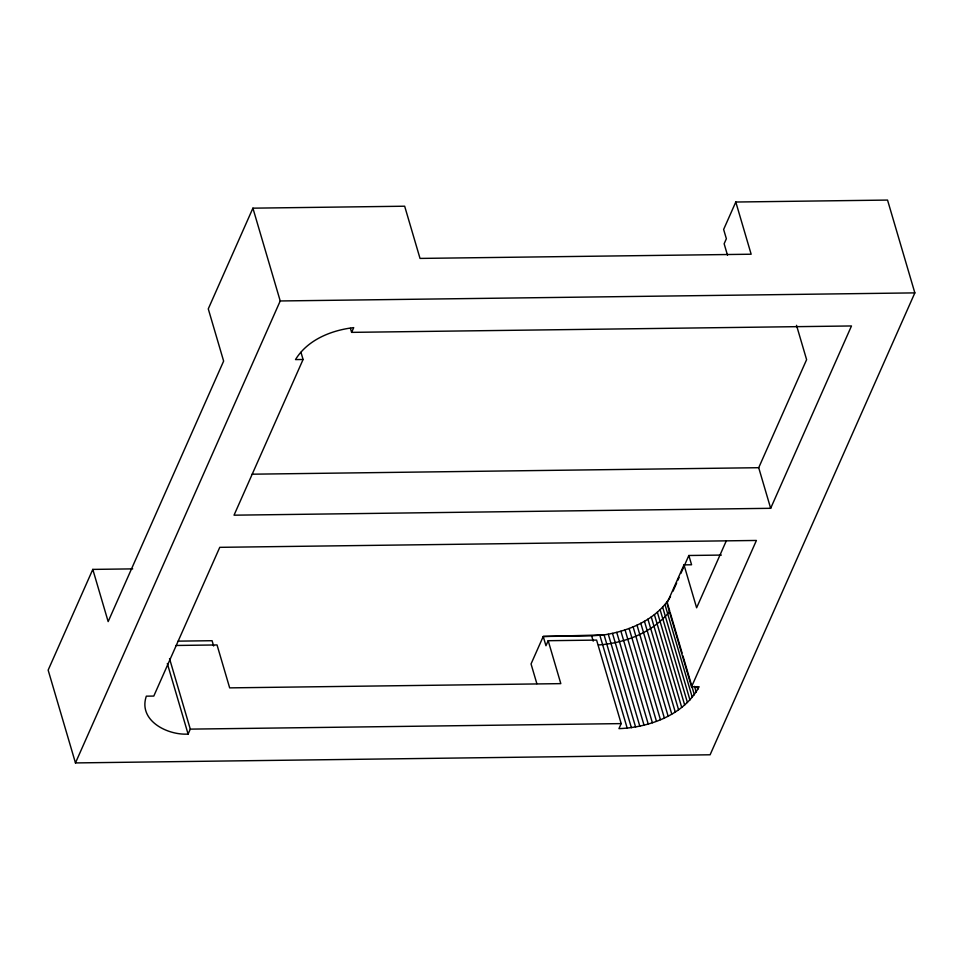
<?xml version="1.0" encoding="UTF-8"?>
<svg xmlns="http://www.w3.org/2000/svg" width="963" height="963" viewBox="0 0 963 963"><rect width="100%" height="100%" fill="white"/><g stroke="black" fill="none" stroke-linecap="round" stroke-linejoin="round"><path stroke-width="1.44" d="M132.701 568.88L92.797 569.398L48.15 670.116L75.463 762.925L710.104 754.787L914.85 292.884L887.537 200.075L735.792 202.025L723.634 229.447L726.367 238.728L724.14 243.759L727.498 255.207M735.792 202.025L751.152 254.22L420.024 258.421L404.665 206.214L252.908 208.164L208.273 308.882L223.633 361.089L108.157 621.592L92.797 569.398M75.463 762.925L280.221 300.962L252.908 208.164M300.962 352.289L303.08 359.488L234.033 515.181L770.665 508.308L851.485 325.963L351.615 332.367L350.436 328.371M351.615 332.367L353.722 327.625C331.453 330.201 307.582 339.734 295.497 359.584L303.08 359.488M670.489 596.627C656.646 619.546 629.573 630.921 604.078 634.894L543.228 636.471L545.961 645.74L548.188 640.708L596.603 640.094L621.183 723.61L618.956 728.642C649.519 727.426 683.935 715.052 699.126 686.739L691.53 686.836L756.412 540.46L219.769 547.333L153.791 696.068L146.328 696.165C137.938 720.613 167.574 735.455 188.098 734.071L190.289 729.123L169.524 658.572M721.371 555.073L688.846 555.495L691.578 564.775L683.995 564.872L666.95 603.32L691.53 686.836M673.029 591.186L676.676 582.952M677.892 580.208L679.108 577.463M680.937 573.346L683.369 567.845M684.585 565.1L688.846 555.495M726.295 540.845L696.622 607.785L683.995 564.872M770.665 508.308L758.712 467.705L806.609 359.656L796.509 325.325M536.86 683.682L531.046 663.94L543.228 636.471L591.643 635.845L603.536 634.918M598.468 644.981C625.083 643.043 652.782 632.595 669.791 611.252L667.07 601.971M280.221 300.962L914.85 292.884M252.137 474.193L758.712 467.705M178.167 641.141L212.077 640.708L213.63 646.004M175.976 645.475L217.036 644.945L229.663 687.871L560.815 683.634L548.188 640.708M190.289 729.123L621.183 723.61M696.947 686.547L697.802 689.424M694.516 686.354L696.213 692.108M670.224 612.697L682.081 653.01M682.936 655.887L694.371 694.768M664.988 604.608L692.301 697.405M662.664 607.196L689.977 699.993M660.124 609.735L687.438 702.533M657.356 612.203L684.669 705M654.395 614.599L681.708 707.396M651.241 616.91L678.554 709.707M647.918 619.125L675.232 711.934M644.428 621.243L671.741 714.04M640.78 623.242L668.093 716.039M637.012 625.119L664.326 717.917M633.112 626.865L660.425 719.662M629.128 628.478L656.441 721.275M625.059 629.934L652.372 722.744M620.918 631.259L648.231 724.056M616.741 632.414L644.042 725.211M612.516 633.413L639.829 726.21M608.291 634.244L635.604 727.041M604.078 634.894L631.391 727.703M599.889 635.387L627.202 728.184M591.643 635.845L593.208 641.153M167.333 663.519L188.098 734.071"/></g></svg>
